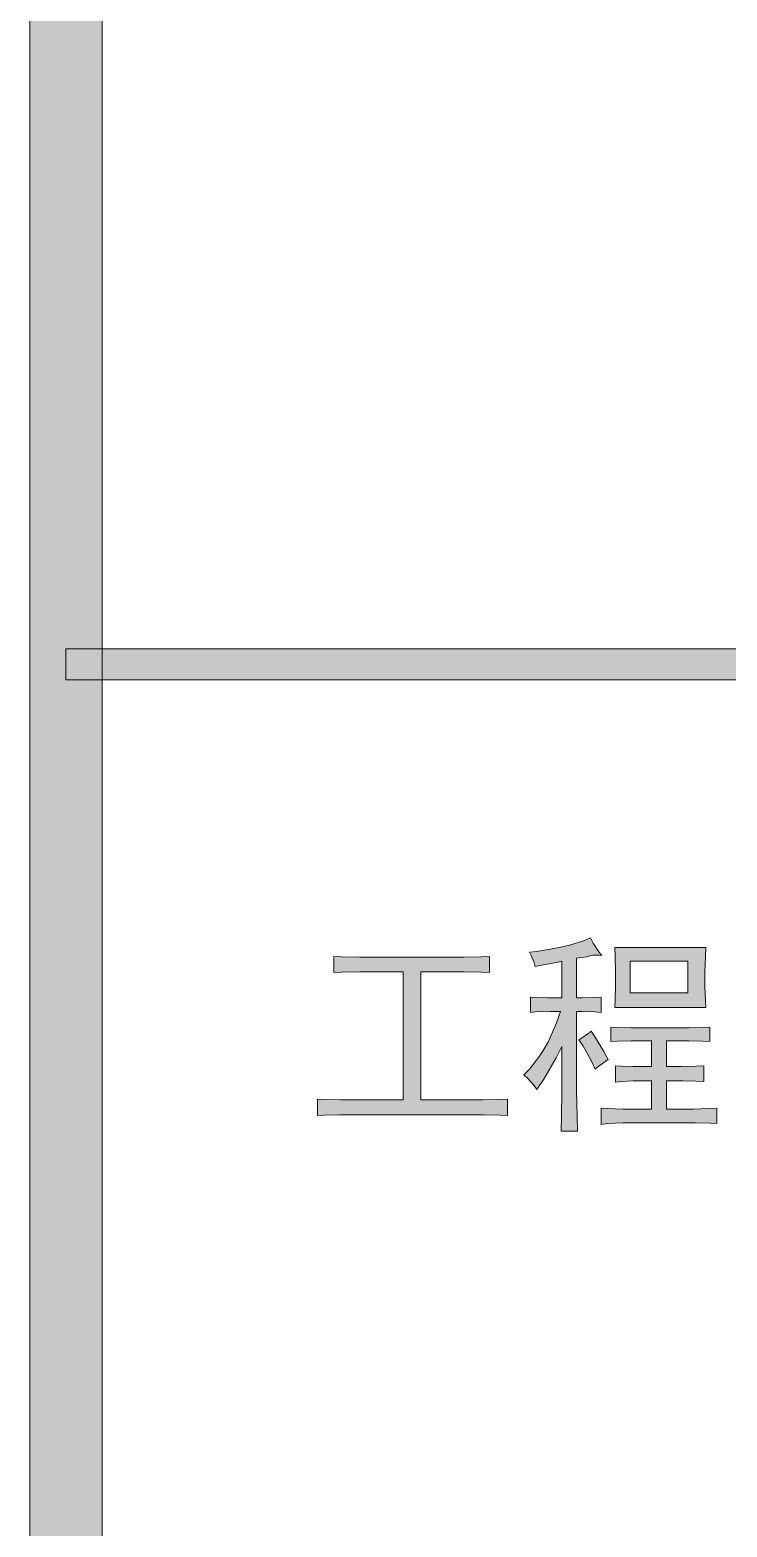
# Model space of a CAD drawing. Header units: millimetres. Extents: x 0 to 586, y 0 to 414.
# Drawn here: x 541.05 to 547.69, y 342.53 to 356.8 of the extents above; entities that cross this region are included whole.
import ezdxf

# ---------------------------------------------------------------- set-up
doc = ezdxf.new("R2010")
doc.units = ezdxf.units.MM

msp = doc.modelspace()

# ---------------------------------------------------------------- hatches: boundary and pattern name
h = msp.add_hatch(color=0)
h.dxf.hatch_style = 2
h.paths.add_polyline_path([(541.736139, 9.860139), (541.048222, 9.860139), (541.048222, 404.223361), (541.736139, 404.223361)])
h = msp.add_hatch(color=0)
h.dxf.hatch_style = 2
h.paths.add_polyline_path([(575.772139, 350.901), (575.772139, 350.604667), (541.390417, 350.604667), (541.390417, 350.901)])
h = msp.add_hatch(color=0)
h.dxf.hatch_style = 2
h.paths.add_polyline_path([(545.810722, 348.008222), (545.874222, 348.015278), (546.025917, 348.039972), (546.107056, 348.057611), (546.191722, 348.07525), (546.332833, 348.121111), (546.389278, 348.145806), (546.4175, 348.096417), (546.470417, 348.01175), (546.498639, 347.976472), (546.470417, 347.98), (546.413972, 347.98), (546.38575, 347.972944), (546.357528, 347.965889), (546.294028, 347.958833), (546.25875, 347.951778), (546.25875, 347.574306), (546.311667, 347.574306), (546.428083, 347.577833), (546.491583, 347.581361), (546.491583, 347.433194), (546.428083, 347.44025), (546.311667, 347.443778), (546.25875, 347.443778), (546.25875, 346.762917), (546.25875, 346.67825), (546.262278, 346.448944), (546.265806, 346.304306), (546.110583, 346.304306), (546.114111, 346.448944), (546.117639, 346.671194), (546.117639, 346.752333), (546.117639, 347.108639), (546.064722, 347.002806), (545.944778, 346.798194), (545.87775, 346.699417), (545.853056, 346.738222), (545.789556, 346.808778), (545.754278, 346.840528), (545.810722, 346.893444), (545.905972, 347.016917), (545.948306, 347.087472), (545.990639, 347.158028), (546.06825, 347.334417), (546.103528, 347.443778), (546.008278, 347.443778), (545.863639, 347.44025), (545.817778, 347.433194), (545.817778, 347.581361), (545.884806, 347.577833), (545.980056, 347.574306), (546.011806, 347.574306), (546.117639, 347.574306), (546.117639, 347.923556), (546.06825, 347.909444), (545.94125, 347.888278), (545.863639, 347.874167), (545.853056, 347.909444), (545.824833, 347.976472)])
h = msp.add_hatch(color=0)
h.dxf.hatch_style = 2
h.paths.add_polyline_path([(545.091056, 347.962361), (545.182778, 347.962361), (545.352111, 347.965889), (545.429722, 347.969417), (545.429722, 347.814194), (545.352111, 347.817722), (545.182778, 347.82125), (545.091056, 347.82125), (544.773556, 347.82125), (544.773556, 346.600639), (545.2745, 346.600639), (545.366222, 346.600639), (545.5285, 346.604167), (545.599056, 346.607694), (545.599056, 346.452472), (545.5285, 346.456), (545.36975, 346.459528), (545.285083, 346.459528), (544.085639, 346.459528), (543.997444, 346.459528), (543.852806, 346.456), (543.789306, 346.452472), (543.789306, 346.607694), (543.856333, 346.604167), (544.008028, 346.600639), (544.092694, 346.600639), (544.604222, 346.600639), (544.604222, 347.82125), (544.293778, 347.82125), (544.191472, 347.82125), (544.018611, 347.817722), (543.944528, 347.814194), (543.944528, 347.969417), (544.018611, 347.965889), (544.191472, 347.962361), (544.293778, 347.962361)])
h = msp.add_hatch(color=0)
h.paths.add_polyline_path([(547.489944, 348.054083), (547.486417, 347.969417), (547.479361, 347.814194), (547.479361, 347.743639), (547.479361, 347.680139), (547.486417, 347.546083), (547.489944, 347.482583), (546.622111, 347.482583), (546.625639, 347.553139), (546.629167, 347.69425), (546.629167, 347.761278), (546.629167, 347.824778), (546.625639, 347.972944), (546.622111, 348.054083)])
h.paths.add_polyline_path([(547.317083, 347.620167), (547.317083, 347.923556), (546.770278, 347.923556), (546.770278, 347.620167)])
h = msp.add_hatch(color=0)
h.dxf.hatch_style = 2
h.paths.add_polyline_path([(546.396333, 347.256806), (546.435139, 347.200361), (546.516278, 347.062778), (546.558611, 346.985167), (546.537444, 346.971056), (546.473944, 346.925194), (546.435139, 346.893444), (546.396333, 346.978111), (546.318722, 347.119222), (546.279917, 347.172139), (546.304611, 347.189778), (546.364583, 347.232111)])
h = msp.add_hatch(color=0)
h.dxf.hatch_style = 2
h.paths.add_polyline_path([(547.264167, 347.288556), (547.327667, 347.288556), (547.458194, 347.292083), (547.52875, 347.295611), (547.52875, 347.158028), (547.458194, 347.161556), (547.327667, 347.165083), (547.264167, 347.165083), (547.116, 347.165083), (547.116, 346.918139), (547.200667, 346.918139), (547.260639, 346.918139), (547.394694, 346.921667), (547.472306, 346.925194), (547.472306, 346.777028), (547.394694, 346.780556), (547.271222, 346.784083), (547.225361, 346.784083), (547.116, 346.784083), (547.116, 346.512444), (547.302972, 346.512444), (547.373528, 346.512444), (547.518167, 346.5195), (547.595778, 346.523028), (547.595778, 346.374861), (547.535806, 346.378389), (547.387639, 346.381917), (547.302972, 346.381917), (546.784389, 346.381917), (546.699722, 346.381917), (546.551556, 346.374861), (546.491583, 346.367806), (546.491583, 346.523028), (546.551556, 346.5195), (546.699722, 346.512444), (546.784389, 346.512444), (546.971361, 346.512444), (546.971361, 346.784083), (546.862, 346.784083), (546.7985, 346.784083), (546.685611, 346.777028), (546.629167, 346.769972), (546.629167, 346.925194), (546.685611, 346.921667), (546.7985, 346.918139), (546.862, 346.918139), (546.971361, 346.918139), (546.971361, 347.165083), (546.847889, 347.165083), (546.777333, 347.165083), (546.646806, 347.161556), (546.583306, 347.158028), (546.583306, 347.295611), (546.646806, 347.292083), (546.777333, 347.288556), (546.847889, 347.288556)])

# ---------------------------------------------------------------- linework, layer by layer
at = {"color": 0, "lineweight": 0}
for points in [[(541.736139, 9.860139), (541.048222, 9.860139), (541.048222, 404.223361), (541.736139, 404.223361)], [(575.772139, 350.901), (575.772139, 350.604667), (541.390417, 350.604667), (541.390417, 350.901)], [(545.810722, 348.008222), (545.874222, 348.015278), (546.025917, 348.039972), (546.107056, 348.057611), (546.191722, 348.07525), (546.332833, 348.121111), (546.389278, 348.145806), (546.4175, 348.096417), (546.470417, 348.01175), (546.498639, 347.976472), (546.470417, 347.98), (546.413972, 347.98), (546.38575, 347.972944), (546.357528, 347.965889), (546.294028, 347.958833), (546.25875, 347.951778), (546.25875, 347.574306), (546.311667, 347.574306), (546.428083, 347.577833), (546.491583, 347.581361), (546.491583, 347.433194), (546.428083, 347.44025), (546.311667, 347.443778), (546.25875, 347.443778), (546.25875, 346.762917), (546.25875, 346.67825), (546.262278, 346.448944), (546.265806, 346.304306), (546.110583, 346.304306), (546.114111, 346.448944), (546.117639, 346.671194), (546.117639, 346.752333), (546.117639, 347.108639), (546.064722, 347.002806), (545.944778, 346.798194), (545.87775, 346.699417), (545.853056, 346.738222), (545.789556, 346.808778), (545.754278, 346.840528), (545.810722, 346.893444), (545.905972, 347.016917), (545.948306, 347.087472), (545.990639, 347.158028), (546.06825, 347.334417), (546.103528, 347.443778), (546.008278, 347.443778), (545.863639, 347.44025), (545.817778, 347.433194), (545.817778, 347.581361), (545.884806, 347.577833), (545.980056, 347.574306), (546.011806, 347.574306), (546.117639, 347.574306), (546.117639, 347.923556), (546.06825, 347.909444), (545.94125, 347.888278), (545.863639, 347.874167), (545.853056, 347.909444), (545.824833, 347.976472)], [(545.091056, 347.962361), (545.182778, 347.962361), (545.352111, 347.965889), (545.429722, 347.969417), (545.429722, 347.814194), (545.352111, 347.817722), (545.182778, 347.82125), (545.091056, 347.82125), (544.773556, 347.82125), (544.773556, 346.600639), (545.2745, 346.600639), (545.366222, 346.600639), (545.5285, 346.604167), (545.599056, 346.607694), (545.599056, 346.452472), (545.5285, 346.456), (545.36975, 346.459528), (545.285083, 346.459528), (544.085639, 346.459528), (543.997444, 346.459528), (543.852806, 346.456), (543.789306, 346.452472), (543.789306, 346.607694), (543.856333, 346.604167), (544.008028, 346.600639), (544.092694, 346.600639), (544.604222, 346.600639), (544.604222, 347.82125), (544.293778, 347.82125), (544.191472, 347.82125), (544.018611, 347.817722), (543.944528, 347.814194), (543.944528, 347.969417), (544.018611, 347.965889), (544.191472, 347.962361), (544.293778, 347.962361)], [(547.489944, 348.054083), (547.486417, 347.969417), (547.479361, 347.814194), (547.479361, 347.743639), (547.479361, 347.680139), (547.486417, 347.546083), (547.489944, 347.482583), (546.622111, 347.482583), (546.625639, 347.553139), (546.629167, 347.69425), (546.629167, 347.761278), (546.629167, 347.824778), (546.625639, 347.972944), (546.622111, 348.054083)], [(547.317083, 347.620167), (547.317083, 347.923556), (546.770278, 347.923556), (546.770278, 347.620167)], [(546.396333, 347.256806), (546.435139, 347.200361), (546.516278, 347.062778), (546.558611, 346.985167), (546.537444, 346.971056), (546.473944, 346.925194), (546.435139, 346.893444), (546.396333, 346.978111), (546.318722, 347.119222), (546.279917, 347.172139), (546.304611, 347.189778), (546.364583, 347.232111)], [(547.264167, 347.288556), (547.327667, 347.288556), (547.458194, 347.292083), (547.52875, 347.295611), (547.52875, 347.158028), (547.458194, 347.161556), (547.327667, 347.165083), (547.264167, 347.165083), (547.116, 347.165083), (547.116, 346.918139), (547.200667, 346.918139), (547.260639, 346.918139), (547.394694, 346.921667), (547.472306, 346.925194), (547.472306, 346.777028), (547.394694, 346.780556), (547.271222, 346.784083), (547.225361, 346.784083), (547.116, 346.784083), (547.116, 346.512444), (547.302972, 346.512444), (547.373528, 346.512444), (547.518167, 346.5195), (547.595778, 346.523028), (547.595778, 346.374861), (547.535806, 346.378389), (547.387639, 346.381917), (547.302972, 346.381917), (546.784389, 346.381917), (546.699722, 346.381917), (546.551556, 346.374861), (546.491583, 346.367806), (546.491583, 346.523028), (546.551556, 346.5195), (546.699722, 346.512444), (546.784389, 346.512444), (546.971361, 346.512444), (546.971361, 346.784083), (546.862, 346.784083), (546.7985, 346.784083), (546.685611, 346.777028), (546.629167, 346.769972), (546.629167, 346.925194), (546.685611, 346.921667), (546.7985, 346.918139), (546.862, 346.918139), (546.971361, 346.918139), (546.971361, 347.165083), (546.847889, 347.165083), (546.777333, 347.165083), (546.646806, 347.161556), (546.583306, 347.158028), (546.583306, 347.295611), (546.646806, 347.292083), (546.777333, 347.288556), (546.847889, 347.288556)]]:
    msp.add_lwpolyline(points, close=True, dxfattribs=at)

doc.saveas('drawing.dxf')
